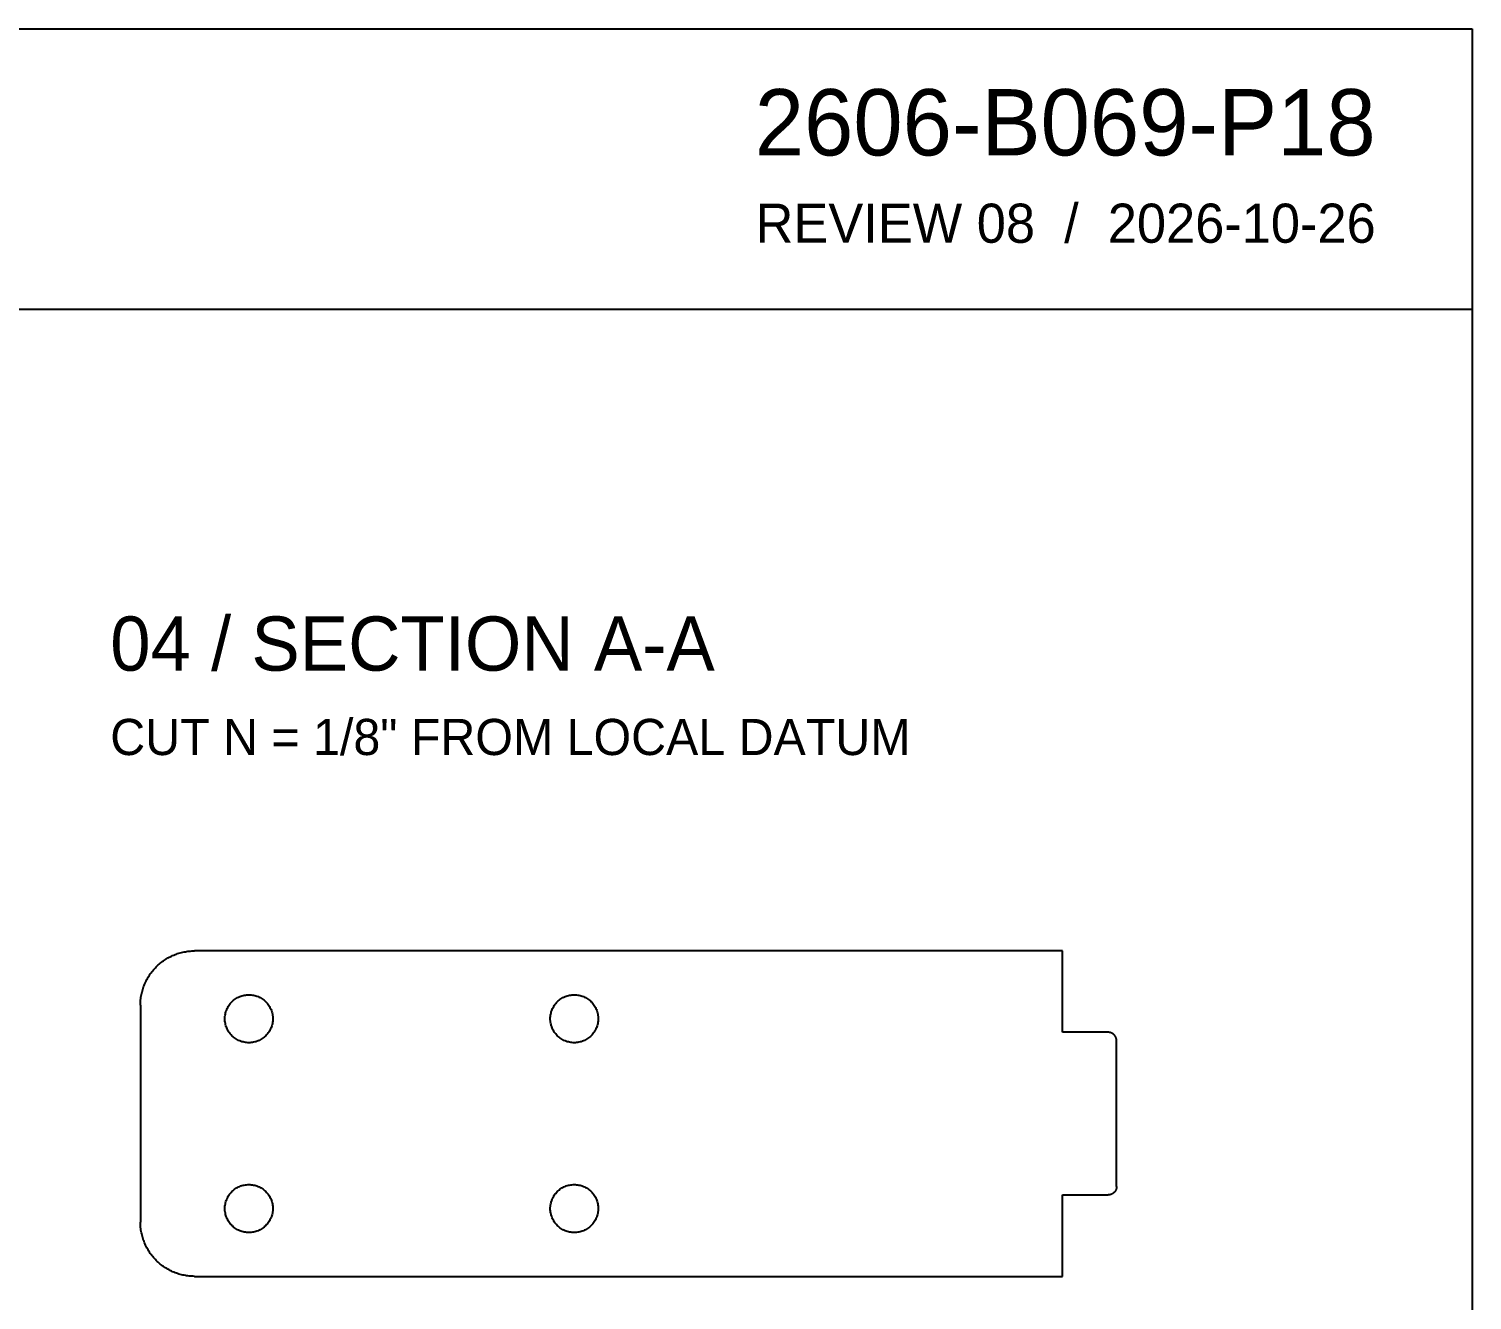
# Model space of a CAD drawing. Header units: inches. Extents: x 0.5 to 33.5, y 0.5 to 21.5.
# Drawn here: x 26.87 to 33.53, y 15.67 to 21.53 of the extents above; entities that cross this region are included whole.
import ezdxf
from ezdxf.enums import TextEntityAlignment as Align

# ---------------------------------------------------------------- set-up
doc = ezdxf.new("R2010")
doc.units = ezdxf.units.IN
doc.header["$MEASUREMENT"] = 0

msp = doc.modelspace()

# ---------------------------------------------------------------- linework, layer by layer
at = {"layer": 'OUTLINE'}
for p, q in [((0.4722, 21.5278), (33.5278, 21.5278)), ((33.5278, 21.5278), (33.5278, 0.4722)), ((0.4722, 20.2361), (33.5278, 20.2361)), ((27.49, 17.2286), (27.4949, 17.2322)), ((27.4949, 17.2322), (27.5, 17.2356)), ((27.5, 17.2356), (27.5051, 17.239)), ((27.5051, 17.239), (27.5104, 17.2422)), ((27.5104, 17.2422), (27.5157, 17.2453)), ((27.5157, 17.2453), (27.521, 17.2483)), ((27.521, 17.2483), (27.5265, 17.2511)), ((27.5265, 17.2511), (27.532, 17.2538)), ((27.532, 17.2538), (27.5376, 17.2563)), ((27.5376, 17.2563), (27.5432, 17.2587)), ((27.5432, 17.2587), (27.5489, 17.261)), ((27.5489, 17.261), (27.5547, 17.2632)), ((27.5547, 17.2632), (27.5605, 17.2652)), ((27.5605, 17.2652), (27.5663, 17.267)), ((27.5663, 17.267), (27.5722, 17.2687)), ((27.5722, 17.2687), (27.5781, 17.2703)), ((27.5781, 17.2703), (27.5841, 17.2717)), ((27.5841, 17.2717), (27.5901, 17.273)), ((27.5901, 17.273), (27.5961, 17.2741)), ((27.5961, 17.2741), (27.6022, 17.2751)), ((27.6022, 17.2751), (27.6083, 17.2759)), ((27.6083, 17.2759), (27.6144, 17.2766)), ((27.6144, 17.2766), (27.6205, 17.2771)), ((27.6205, 17.2771), (27.6266, 17.2775)), ((27.6266, 17.2775), (27.6328, 17.2777)), ((27.6328, 17.2777), (27.6389, 17.2778)), ((31.6389, 17.2778), (27.6389, 17.2778)), ((31.6389, 16.9028), (31.6389, 17.2778)), ((27.4277, 17.1615), (27.431, 17.1667)), ((27.431, 17.1667), (27.4345, 17.1717)), ((27.4345, 17.1717), (27.4381, 17.1767)), ((27.4381, 17.1767), (27.4418, 17.1816)), ((27.4418, 17.1816), (27.4456, 17.1864)), ((27.4456, 17.1864), (27.4496, 17.1911)), ((27.4496, 17.1911), (27.4537, 17.1957)), ((27.4537, 17.1957), (27.4578, 17.2002)), ((27.4578, 17.2002), (27.4621, 17.2046)), ((27.4621, 17.2046), (27.4665, 17.2088)), ((27.4665, 17.2088), (27.471, 17.213)), ((27.471, 17.213), (27.4756, 17.2171)), ((27.4756, 17.2171), (27.4803, 17.221)), ((27.4803, 17.221), (27.4851, 17.2249)), ((27.4851, 17.2249), (27.49, 17.2286)), ((27.3979, 17.0945), (27.3997, 17.1003)), ((27.3997, 17.1003), (27.4015, 17.1062)), ((27.4015, 17.1062), (27.4035, 17.112)), ((27.4035, 17.112), (27.4056, 17.1178)), ((27.4056, 17.1178), (27.4079, 17.1234)), ((27.4079, 17.1234), (27.4103, 17.1291)), ((27.4103, 17.1291), (27.4129, 17.1347)), ((27.4129, 17.1347), (27.4156, 17.1402)), ((27.4156, 17.1402), (27.4184, 17.1456)), ((27.4184, 17.1456), (27.4214, 17.151)), ((27.4214, 17.151), (27.4245, 17.1563)), ((27.4245, 17.1563), (27.4277, 17.1615)), ((27.3889, 17.0278), (27.389, 17.0339)), ((27.389, 17.0339), (27.3892, 17.04)), ((27.3892, 17.04), (27.3896, 17.0462)), ((27.3896, 17.0462), (27.3901, 17.0523)), ((27.3901, 17.0523), (27.3908, 17.0584)), ((27.3908, 17.0584), (27.3916, 17.0645)), ((27.3916, 17.0645), (27.3926, 17.0705)), ((27.3926, 17.0705), (27.3937, 17.0766)), ((27.3937, 17.0766), (27.395, 17.0826)), ((27.395, 17.0826), (27.3964, 17.0885)), ((27.3964, 17.0885), (27.3979, 17.0945)), ((27.8001, 17.0311), (27.8035, 17.0354)), ((27.8035, 17.0354), (27.807, 17.0395)), ((27.807, 17.0395), (27.8108, 17.0434)), ((27.8108, 17.0434), (27.8147, 17.0472)), ((27.8147, 17.0472), (27.8188, 17.0507)), ((27.8188, 17.0507), (27.8231, 17.054)), ((27.8231, 17.054), (27.8275, 17.0572)), ((27.8275, 17.0572), (27.8321, 17.0601)), ((27.8321, 17.0601), (27.8368, 17.0627)), ((27.8368, 17.0627), (27.8416, 17.0652)), ((27.8416, 17.0652), (27.8466, 17.0674)), ((27.8466, 17.0674), (27.8517, 17.0693)), ((27.8517, 17.0693), (27.8568, 17.071)), ((27.8568, 17.071), (27.862, 17.0725)), ((27.862, 17.0725), (27.8673, 17.0737)), ((27.8673, 17.0737), (27.8727, 17.0746)), ((27.8727, 17.0746), (27.8781, 17.0752)), ((27.8781, 17.0752), (27.8835, 17.0756)), ((27.8835, 17.0756), (27.8889, 17.0758)), ((27.8889, 17.0758), (27.8943, 17.0756)), ((27.8943, 17.0756), (27.8997, 17.0752)), ((27.8997, 17.0752), (27.9051, 17.0746)), ((27.9051, 17.0746), (27.9104, 17.0737)), ((27.9104, 17.0737), (27.9157, 17.0725)), ((27.9157, 17.0725), (27.921, 17.071)), ((27.921, 17.071), (27.9261, 17.0693)), ((27.9261, 17.0693), (27.9312, 17.0674)), ((27.9312, 17.0674), (27.9361, 17.0652)), ((27.9361, 17.0652), (27.941, 17.0627)), ((27.941, 17.0627), (27.9457, 17.0601)), ((27.9457, 17.0601), (27.9503, 17.0572)), ((27.9503, 17.0572), (27.9547, 17.054)), ((27.9547, 17.054), (27.959, 17.0507)), ((27.959, 17.0507), (27.9631, 17.0472)), ((27.9631, 17.0472), (27.967, 17.0434)), ((27.967, 17.0434), (27.9708, 17.0395)), ((27.9708, 17.0395), (27.9743, 17.0354)), ((27.9743, 17.0354), (27.9776, 17.0311)), ((29.3001, 17.0311), (29.3035, 17.0354)), ((29.3035, 17.0354), (29.307, 17.0395)), ((29.307, 17.0395), (29.3108, 17.0434)), ((29.3108, 17.0434), (29.3147, 17.0472)), ((29.3147, 17.0472), (29.3188, 17.0507)), ((29.3188, 17.0507), (29.3231, 17.054)), ((29.3231, 17.054), (29.3275, 17.0572)), ((29.3275, 17.0572), (29.3321, 17.0601)), ((29.3321, 17.0601), (29.3368, 17.0627)), ((29.3368, 17.0627), (29.3416, 17.0652)), ((29.3416, 17.0652), (29.3466, 17.0674)), ((29.3466, 17.0674), (29.3517, 17.0693)), ((29.3517, 17.0693), (29.3568, 17.071)), ((29.3568, 17.071), (29.362, 17.0725)), ((29.362, 17.0725), (29.3673, 17.0737)), ((29.3673, 17.0737), (29.3727, 17.0746)), ((29.3727, 17.0746), (29.3781, 17.0752)), ((29.3781, 17.0752), (29.3835, 17.0756)), ((29.3835, 17.0756), (29.3889, 17.0758)), ((29.3889, 17.0758), (29.3943, 17.0756)), ((29.3943, 17.0756), (29.3997, 17.0752)), ((29.3997, 17.0752), (29.4051, 17.0746)), ((29.4051, 17.0746), (29.4104, 17.0737)), ((29.4104, 17.0737), (29.4157, 17.0725)), ((29.4157, 17.0725), (29.421, 17.071)), ((29.421, 17.071), (29.4261, 17.0693)), ((29.4261, 17.0693), (29.4312, 17.0674)), ((29.4312, 17.0674), (29.4361, 17.0652)), ((29.4361, 17.0652), (29.441, 17.0627)), ((29.441, 17.0627), (29.4457, 17.0601)), ((29.4457, 17.0601), (29.4503, 17.0572)), ((29.4503, 17.0572), (29.4547, 17.054)), ((29.4547, 17.054), (29.459, 17.0507)), ((29.459, 17.0507), (29.4631, 17.0472)), ((29.4631, 17.0472), (29.467, 17.0434)), ((29.467, 17.0434), (29.4708, 17.0395)), ((29.4708, 17.0395), (29.4743, 17.0354)), ((29.4743, 17.0354), (29.4776, 17.0311)), ((27.3889, 17.0278), (27.3889, 16.0278)), ((27.7784, 16.9653), (27.7785, 16.9707)), ((27.7785, 16.9599), (27.7784, 16.9653)), ((27.7785, 16.9707), (27.7789, 16.9761)), ((27.7789, 16.9761), (27.7796, 16.9815)), ((27.7796, 16.9815), (27.7805, 16.9868)), ((27.7805, 16.9868), (27.7817, 16.9921)), ((27.7817, 16.9921), (27.7831, 16.9974)), ((27.7831, 16.9974), (27.7848, 17.0025)), ((27.7848, 17.0025), (27.7868, 17.0076)), ((27.7868, 17.0076), (27.789, 17.0125)), ((27.789, 17.0125), (27.7914, 17.0174)), ((27.7914, 17.0174), (27.7941, 17.0221)), ((27.7941, 17.0221), (27.797, 17.0267)), ((27.797, 17.0267), (27.8001, 17.0311)), ((27.9776, 17.0311), (27.9808, 17.0267)), ((27.9808, 17.0267), (27.9837, 17.0221)), ((27.9837, 17.0221), (27.9863, 17.0174)), ((27.9863, 17.0174), (27.9888, 17.0125)), ((27.9888, 17.0125), (27.991, 17.0076)), ((27.991, 17.0076), (27.9929, 17.0025)), ((27.9929, 17.0025), (27.9946, 16.9974)), ((27.9946, 16.9974), (27.9961, 16.9921)), ((27.9961, 16.9921), (27.9973, 16.9868)), ((27.9973, 16.9868), (27.9982, 16.9815)), ((27.9982, 16.9815), (27.9989, 16.9761)), ((27.9989, 16.9761), (27.9993, 16.9707)), ((27.9993, 16.9707), (27.9994, 16.9653)), ((27.9994, 16.9653), (27.9993, 16.9599)), ((29.2784, 16.9653), (29.2785, 16.9707)), ((29.2785, 16.9599), (29.2784, 16.9653)), ((29.2785, 16.9707), (29.2789, 16.9761)), ((29.2789, 16.9761), (29.2796, 16.9815)), ((29.2796, 16.9815), (29.2805, 16.9868)), ((29.2805, 16.9868), (29.2817, 16.9921)), ((29.2817, 16.9921), (29.2831, 16.9974)), ((29.2831, 16.9974), (29.2848, 17.0025)), ((29.2848, 17.0025), (29.2868, 17.0076)), ((29.2868, 17.0076), (29.289, 17.0125)), ((29.289, 17.0125), (29.2914, 17.0174)), ((29.2914, 17.0174), (29.2941, 17.0221)), ((29.2941, 17.0221), (29.297, 17.0267)), ((29.297, 17.0267), (29.3001, 17.0311)), ((29.4776, 17.0311), (29.4808, 17.0267)), ((29.4808, 17.0267), (29.4837, 17.0221)), ((29.4837, 17.0221), (29.4863, 17.0174)), ((29.4863, 17.0174), (29.4888, 17.0125)), ((29.4888, 17.0125), (29.491, 17.0076)), ((29.491, 17.0076), (29.4929, 17.0025)), ((29.4929, 17.0025), (29.4946, 16.9974)), ((29.4946, 16.9974), (29.4961, 16.9921)), ((29.4961, 16.9921), (29.4973, 16.9868)), ((29.4973, 16.9868), (29.4982, 16.9815)), ((29.4982, 16.9815), (29.4989, 16.9761)), ((29.4989, 16.9761), (29.4993, 16.9707)), ((29.4993, 16.9707), (29.4994, 16.9653)), ((29.4994, 16.9653), (29.4993, 16.9599)), ((27.7789, 16.9544), (27.7785, 16.9599)), ((27.7796, 16.9491), (27.7789, 16.9544)), ((27.7805, 16.9437), (27.7796, 16.9491)), ((27.7817, 16.9384), (27.7805, 16.9437)), ((27.7831, 16.9332), (27.7817, 16.9384)), ((27.7848, 16.9281), (27.7831, 16.9332)), ((27.7868, 16.923), (27.7848, 16.9281)), ((27.789, 16.918), (27.7868, 16.923)), ((27.7914, 16.9132), (27.789, 16.918)), ((27.7941, 16.9085), (27.7914, 16.9132)), ((27.797, 16.9039), (27.7941, 16.9085)), ((27.8001, 16.8995), (27.797, 16.9039)), ((27.8035, 16.8952), (27.8001, 16.8995)), ((27.9776, 16.8995), (27.9743, 16.8952)), ((27.9808, 16.9039), (27.9776, 16.8995)), ((27.9837, 16.9085), (27.9808, 16.9039)), ((27.9863, 16.9132), (27.9837, 16.9085)), ((27.9888, 16.918), (27.9863, 16.9132)), ((27.991, 16.923), (27.9888, 16.918)), ((27.9929, 16.9281), (27.991, 16.923)), ((27.9946, 16.9332), (27.9929, 16.9281)), ((27.9961, 16.9384), (27.9946, 16.9332)), ((27.9973, 16.9437), (27.9961, 16.9384)), ((27.9982, 16.9491), (27.9973, 16.9437)), ((27.9989, 16.9544), (27.9982, 16.9491)), ((27.9993, 16.9599), (27.9989, 16.9544)), ((29.2789, 16.9544), (29.2785, 16.9599)), ((29.2796, 16.9491), (29.2789, 16.9544)), ((29.2805, 16.9437), (29.2796, 16.9491)), ((29.2817, 16.9384), (29.2805, 16.9437)), ((29.2831, 16.9332), (29.2817, 16.9384)), ((29.2848, 16.9281), (29.2831, 16.9332)), ((29.2868, 16.923), (29.2848, 16.9281)), ((29.289, 16.918), (29.2868, 16.923)), ((29.2914, 16.9132), (29.289, 16.918)), ((29.2941, 16.9085), (29.2914, 16.9132)), ((29.297, 16.9039), (29.2941, 16.9085)), ((29.3001, 16.8995), (29.297, 16.9039)), ((29.3035, 16.8952), (29.3001, 16.8995)), ((29.4776, 16.8995), (29.4743, 16.8952)), ((29.4808, 16.9039), (29.4776, 16.8995)), ((29.4837, 16.9085), (29.4808, 16.9039)), ((29.4863, 16.9132), (29.4837, 16.9085)), ((29.4888, 16.918), (29.4863, 16.9132)), ((29.491, 16.923), (29.4888, 16.918)), ((29.4929, 16.9281), (29.491, 16.923)), ((29.4946, 16.9332), (29.4929, 16.9281)), ((29.4961, 16.9384), (29.4946, 16.9332)), ((29.4973, 16.9437), (29.4961, 16.9384)), ((29.4982, 16.9491), (29.4973, 16.9437)), ((29.4989, 16.9544), (29.4982, 16.9491)), ((29.4993, 16.9599), (29.4989, 16.9544)), ((31.8495, 16.9028), (31.6389, 16.9028)), ((31.8505, 16.9028), (31.8495, 16.9028)), ((31.8515, 16.9027), (31.8505, 16.9028)), ((31.8524, 16.9027), (31.8515, 16.9027)), ((31.8534, 16.9026), (31.8524, 16.9027)), ((31.8543, 16.9025), (31.8534, 16.9026)), ((31.8553, 16.9024), (31.8543, 16.9025)), ((31.8562, 16.9022), (31.8553, 16.9024)), ((31.8572, 16.902), (31.8562, 16.9022)), ((31.8581, 16.9018), (31.8572, 16.902)), ((31.8591, 16.9016), (31.8581, 16.9018)), ((31.86, 16.9014), (31.8591, 16.9016)), ((31.8609, 16.9011), (31.86, 16.9014)), ((31.8619, 16.9008), (31.8609, 16.9011)), ((31.8628, 16.9005), (31.8619, 16.9008)), ((31.8637, 16.9001), (31.8628, 16.9005)), ((31.8646, 16.8998), (31.8637, 16.9001)), ((31.8655, 16.8994), (31.8646, 16.8998)), ((31.8664, 16.899), (31.8655, 16.8994)), ((31.8672, 16.8986), (31.8664, 16.899)), ((31.8681, 16.8981), (31.8672, 16.8986)), ((27.807, 16.8911), (27.8035, 16.8952)), ((27.8108, 16.8871), (27.807, 16.8911)), ((27.8147, 16.8834), (27.8108, 16.8871)), ((27.8188, 16.8799), (27.8147, 16.8834)), ((27.8231, 16.8765), (27.8188, 16.8799)), ((27.8275, 16.8734), (27.8231, 16.8765)), ((27.8321, 16.8705), (27.8275, 16.8734)), ((27.8368, 16.8678), (27.8321, 16.8705)), ((27.8416, 16.8654), (27.8368, 16.8678)), ((27.8466, 16.8632), (27.8416, 16.8654)), ((27.8517, 16.8612), (27.8466, 16.8632)), ((27.8568, 16.8595), (27.8517, 16.8612)), ((27.862, 16.8581), (27.8568, 16.8595)), ((27.8673, 16.8569), (27.862, 16.8581)), ((27.8727, 16.856), (27.8673, 16.8569)), ((27.8781, 16.8553), (27.8727, 16.856)), ((27.8835, 16.8549), (27.8781, 16.8553)), ((27.8889, 16.8548), (27.8835, 16.8549)), ((27.8943, 16.8549), (27.8889, 16.8548)), ((27.8997, 16.8553), (27.8943, 16.8549)), ((27.9051, 16.856), (27.8997, 16.8553)), ((27.9104, 16.8569), (27.9051, 16.856)), ((27.9157, 16.8581), (27.9104, 16.8569)), ((27.921, 16.8595), (27.9157, 16.8581)), ((27.9261, 16.8612), (27.921, 16.8595)), ((27.9312, 16.8632), (27.9261, 16.8612)), ((27.9361, 16.8654), (27.9312, 16.8632)), ((27.941, 16.8678), (27.9361, 16.8654)), ((27.9457, 16.8705), (27.941, 16.8678)), ((27.9503, 16.8734), (27.9457, 16.8705)), ((27.9547, 16.8765), (27.9503, 16.8734)), ((27.959, 16.8799), (27.9547, 16.8765)), ((27.9631, 16.8834), (27.959, 16.8799)), ((27.967, 16.8871), (27.9631, 16.8834)), ((27.9708, 16.8911), (27.967, 16.8871)), ((27.9743, 16.8952), (27.9708, 16.8911)), ((29.307, 16.8911), (29.3035, 16.8952)), ((29.3108, 16.8871), (29.307, 16.8911)), ((29.3147, 16.8834), (29.3108, 16.8871)), ((29.3188, 16.8799), (29.3147, 16.8834)), ((29.3231, 16.8765), (29.3188, 16.8799)), ((29.3275, 16.8734), (29.3231, 16.8765)), ((29.3321, 16.8705), (29.3275, 16.8734)), ((29.3368, 16.8678), (29.3321, 16.8705)), ((29.3416, 16.8654), (29.3368, 16.8678)), ((29.3466, 16.8632), (29.3416, 16.8654)), ((29.3517, 16.8612), (29.3466, 16.8632)), ((29.3568, 16.8595), (29.3517, 16.8612)), ((29.362, 16.8581), (29.3568, 16.8595)), ((29.3673, 16.8569), (29.362, 16.8581)), ((29.3727, 16.856), (29.3673, 16.8569)), ((29.3781, 16.8553), (29.3727, 16.856)), ((29.3835, 16.8549), (29.3781, 16.8553)), ((29.3889, 16.8548), (29.3835, 16.8549)), ((29.3943, 16.8549), (29.3889, 16.8548)), ((29.3997, 16.8553), (29.3943, 16.8549)), ((29.4051, 16.856), (29.3997, 16.8553)), ((29.4104, 16.8569), (29.4051, 16.856)), ((29.4157, 16.8581), (29.4104, 16.8569)), ((29.421, 16.8595), (29.4157, 16.8581)), ((29.4261, 16.8612), (29.421, 16.8595)), ((29.4312, 16.8632), (29.4261, 16.8612)), ((29.4361, 16.8654), (29.4312, 16.8632)), ((29.441, 16.8678), (29.4361, 16.8654)), ((29.4457, 16.8705), (29.441, 16.8678)), ((29.4503, 16.8734), (29.4457, 16.8705)), ((29.4547, 16.8765), (29.4503, 16.8734)), ((29.459, 16.8799), (29.4547, 16.8765)), ((29.4631, 16.8834), (29.459, 16.8799)), ((29.467, 16.8871), (29.4631, 16.8834)), ((29.4708, 16.8911), (29.467, 16.8871)), ((29.4743, 16.8952), (29.4708, 16.8911)), ((31.8689, 16.8977), (31.8681, 16.8981)), ((31.8698, 16.8972), (31.8689, 16.8977)), ((31.8706, 16.8967), (31.8698, 16.8972)), ((31.8714, 16.8961), (31.8706, 16.8967)), ((31.8722, 16.8956), (31.8714, 16.8961)), ((31.873, 16.895), (31.8722, 16.8956)), ((31.8737, 16.8944), (31.873, 16.895)), ((31.8745, 16.8938), (31.8737, 16.8944)), ((31.8752, 16.8932), (31.8745, 16.8938)), ((31.876, 16.8926), (31.8752, 16.8932)), ((31.8767, 16.8919), (31.876, 16.8926)), ((31.8774, 16.8912), (31.8767, 16.8919)), ((31.878, 16.8906), (31.8774, 16.8912)), ((31.8787, 16.8898), (31.878, 16.8906)), ((31.8793, 16.8891), (31.8787, 16.8898)), ((31.88, 16.8884), (31.8793, 16.8891)), ((31.8806, 16.8876), (31.88, 16.8884)), ((31.8811, 16.8869), (31.8806, 16.8876)), ((31.8817, 16.8861), (31.8811, 16.8869)), ((31.8823, 16.8853), (31.8817, 16.8861)), ((31.8828, 16.8845), (31.8823, 16.8853)), ((31.8833, 16.8836), (31.8828, 16.8845)), ((31.8838, 16.8828), (31.8833, 16.8836)), ((31.8842, 16.882), (31.8838, 16.8828)), ((31.8847, 16.8811), (31.8842, 16.882)), ((31.8851, 16.8802), (31.8847, 16.8811)), ((31.8855, 16.8794), (31.8851, 16.8802)), ((31.8859, 16.8785), (31.8855, 16.8794)), ((31.8863, 16.8776), (31.8859, 16.8785)), ((31.8866, 16.8767), (31.8863, 16.8776)), ((31.8869, 16.8758), (31.8866, 16.8767)), ((31.8872, 16.8748), (31.8869, 16.8758)), ((31.8875, 16.8739), (31.8872, 16.8748)), ((31.8877, 16.873), (31.8875, 16.8739)), ((31.8879, 16.872), (31.8877, 16.873)), ((31.8881, 16.8711), (31.8879, 16.872)), ((31.8883, 16.8701), (31.8881, 16.8711)), ((31.8885, 16.8692), (31.8883, 16.8701)), ((31.8886, 16.8682), (31.8885, 16.8692)), ((31.8887, 16.8673), (31.8886, 16.8682)), ((31.8888, 16.8663), (31.8887, 16.8673)), ((31.8888, 16.8653), (31.8888, 16.8663)), ((31.8889, 16.8644), (31.8888, 16.8653)), ((31.8889, 16.8634), (31.8889, 16.8644)), ((31.8889, 16.1921), (31.8889, 16.8634)), ((27.807, 16.1645), (27.8108, 16.1684)), ((27.8108, 16.1684), (27.8147, 16.1722)), ((27.8147, 16.1722), (27.8188, 16.1757)), ((27.8188, 16.1757), (27.8231, 16.179)), ((27.8231, 16.179), (27.8275, 16.1822)), ((27.8275, 16.1822), (27.8321, 16.1851)), ((27.8321, 16.1851), (27.8368, 16.1877)), ((27.8368, 16.1877), (27.8416, 16.1902)), ((27.8416, 16.1902), (27.8466, 16.1924)), ((27.8466, 16.1924), (27.8517, 16.1943)), ((27.8517, 16.1943), (27.8568, 16.196)), ((27.8568, 16.196), (27.862, 16.1975)), ((27.862, 16.1975), (27.8673, 16.1987)), ((27.8673, 16.1987), (27.8727, 16.1996)), ((27.8727, 16.1996), (27.8781, 16.2002)), ((27.8781, 16.2002), (27.8835, 16.2006)), ((27.8835, 16.2006), (27.8889, 16.2008)), ((27.8889, 16.2008), (27.8943, 16.2006)), ((27.8943, 16.2006), (27.8997, 16.2002)), ((27.8997, 16.2002), (27.9051, 16.1996)), ((27.9051, 16.1996), (27.9104, 16.1987)), ((27.9104, 16.1987), (27.9157, 16.1975)), ((27.9157, 16.1975), (27.921, 16.196)), ((27.921, 16.196), (27.9261, 16.1943)), ((27.9261, 16.1943), (27.9312, 16.1924)), ((27.9312, 16.1924), (27.9361, 16.1902)), ((27.9361, 16.1902), (27.941, 16.1877)), ((27.941, 16.1877), (27.9457, 16.1851)), ((27.9457, 16.1851), (27.9503, 16.1822)), ((27.9503, 16.1822), (27.9547, 16.179)), ((27.9547, 16.179), (27.959, 16.1757)), ((27.959, 16.1757), (27.9631, 16.1722)), ((27.9631, 16.1722), (27.967, 16.1684)), ((27.967, 16.1684), (27.9708, 16.1645)), ((29.307, 16.1645), (29.3108, 16.1684)), ((29.3108, 16.1684), (29.3147, 16.1722)), ((29.3147, 16.1722), (29.3188, 16.1757)), ((29.3188, 16.1757), (29.3231, 16.179)), ((29.3231, 16.179), (29.3275, 16.1822)), ((29.3275, 16.1822), (29.3321, 16.1851)), ((29.3321, 16.1851), (29.3368, 16.1877)), ((29.3368, 16.1877), (29.3416, 16.1902)), ((29.3416, 16.1902), (29.3466, 16.1924)), ((29.3466, 16.1924), (29.3517, 16.1943)), ((29.3517, 16.1943), (29.3568, 16.196)), ((29.3568, 16.196), (29.362, 16.1975)), ((29.362, 16.1975), (29.3673, 16.1987)), ((29.3673, 16.1987), (29.3727, 16.1996)), ((29.3727, 16.1996), (29.3781, 16.2002)), ((29.3781, 16.2002), (29.3835, 16.2006)), ((29.3835, 16.2006), (29.3889, 16.2008)), ((29.3889, 16.2008), (29.3943, 16.2006)), ((29.3943, 16.2006), (29.3997, 16.2002)), ((29.3997, 16.2002), (29.4051, 16.1996)), ((29.4051, 16.1996), (29.4104, 16.1987)), ((29.4104, 16.1987), (29.4157, 16.1975)), ((29.4157, 16.1975), (29.421, 16.196)), ((29.421, 16.196), (29.4261, 16.1943)), ((29.4261, 16.1943), (29.4312, 16.1924)), ((29.4312, 16.1924), (29.4361, 16.1902)), ((29.4361, 16.1902), (29.441, 16.1877)), ((29.441, 16.1877), (29.4457, 16.1851)), ((29.4457, 16.1851), (29.4503, 16.1822)), ((29.4503, 16.1822), (29.4547, 16.179)), ((29.4547, 16.179), (29.459, 16.1757)), ((29.459, 16.1757), (29.4631, 16.1722)), ((29.4631, 16.1722), (29.467, 16.1684)), ((29.467, 16.1684), (29.4708, 16.1645)), ((31.88, 16.1672), (31.8793, 16.1664)), ((31.8806, 16.1679), (31.88, 16.1672)), ((31.8811, 16.1687), (31.8806, 16.1679)), ((31.8817, 16.1695), (31.8811, 16.1687)), ((31.8823, 16.1703), (31.8817, 16.1695)), ((31.8828, 16.1711), (31.8823, 16.1703)), ((31.8833, 16.1719), (31.8828, 16.1711)), ((31.8838, 16.1727), (31.8833, 16.1719)), ((31.8842, 16.1736), (31.8838, 16.1727)), ((31.8847, 16.1744), (31.8842, 16.1736)), ((31.8851, 16.1753), (31.8847, 16.1744)), ((31.8855, 16.1762), (31.8851, 16.1753)), ((31.8859, 16.1771), (31.8855, 16.1762)), ((31.8863, 16.178), (31.8859, 16.1771)), ((31.8866, 16.1789), (31.8863, 16.178)), ((31.8869, 16.1798), (31.8866, 16.1789)), ((31.8872, 16.1807), (31.8869, 16.1798)), ((31.8875, 16.1816), (31.8872, 16.1807)), ((31.8877, 16.1826), (31.8875, 16.1816)), ((31.8879, 16.1835), (31.8877, 16.1826)), ((31.8881, 16.1845), (31.8879, 16.1835)), ((31.8883, 16.1854), (31.8881, 16.1845)), ((31.8885, 16.1864), (31.8883, 16.1854)), ((31.8886, 16.1873), (31.8885, 16.1864)), ((31.8887, 16.1883), (31.8886, 16.1873)), ((31.8888, 16.1893), (31.8887, 16.1883)), ((31.8889, 16.1912), (31.8888, 16.1902)), ((31.8888, 16.1902), (31.8888, 16.1893)), ((31.8889, 16.1921), (31.8889, 16.1912)), ((27.7785, 16.0957), (27.7789, 16.1011)), ((27.7789, 16.1011), (27.7796, 16.1065)), ((27.7796, 16.1065), (27.7805, 16.1118)), ((27.7805, 16.1118), (27.7817, 16.1171)), ((27.7817, 16.1171), (27.7831, 16.1224)), ((27.7831, 16.1224), (27.7848, 16.1275)), ((27.7848, 16.1275), (27.7868, 16.1326)), ((27.7868, 16.1326), (27.789, 16.1375)), ((27.789, 16.1375), (27.7914, 16.1424)), ((27.7914, 16.1424), (27.7941, 16.1471)), ((27.7941, 16.1471), (27.797, 16.1517)), ((27.797, 16.1517), (27.8001, 16.1561)), ((27.8001, 16.1561), (27.8035, 16.1604)), ((27.8035, 16.1604), (27.807, 16.1645)), ((27.9708, 16.1645), (27.9743, 16.1604)), ((27.9743, 16.1604), (27.9776, 16.1561)), ((27.9776, 16.1561), (27.9808, 16.1517)), ((27.9808, 16.1517), (27.9837, 16.1471)), ((27.9837, 16.1471), (27.9863, 16.1424)), ((27.9863, 16.1424), (27.9888, 16.1375)), ((27.9888, 16.1375), (27.991, 16.1326)), ((27.991, 16.1326), (27.9929, 16.1275)), ((27.9929, 16.1275), (27.9946, 16.1224)), ((27.9946, 16.1224), (27.9961, 16.1171)), ((27.9961, 16.1171), (27.9973, 16.1118)), ((27.9973, 16.1118), (27.9982, 16.1065)), ((27.9982, 16.1065), (27.9989, 16.1011)), ((27.9989, 16.1011), (27.9993, 16.0957)), ((29.2785, 16.0957), (29.2789, 16.1011)), ((29.2789, 16.1011), (29.2796, 16.1065)), ((29.2796, 16.1065), (29.2805, 16.1118)), ((29.2805, 16.1118), (29.2817, 16.1171)), ((29.2817, 16.1171), (29.2831, 16.1224)), ((29.2831, 16.1224), (29.2848, 16.1275)), ((29.2848, 16.1275), (29.2868, 16.1326)), ((29.2868, 16.1326), (29.289, 16.1375)), ((29.289, 16.1375), (29.2914, 16.1424)), ((29.2914, 16.1424), (29.2941, 16.1471)), ((29.2941, 16.1471), (29.297, 16.1517)), ((29.297, 16.1517), (29.3001, 16.1561)), ((29.3001, 16.1561), (29.3035, 16.1604)), ((29.3035, 16.1604), (29.307, 16.1645)), ((29.4708, 16.1645), (29.4743, 16.1604)), ((29.4743, 16.1604), (29.4776, 16.1561)), ((29.4776, 16.1561), (29.4808, 16.1517)), ((29.4808, 16.1517), (29.4837, 16.1471)), ((29.4837, 16.1471), (29.4863, 16.1424)), ((29.4863, 16.1424), (29.4888, 16.1375)), ((29.4888, 16.1375), (29.491, 16.1326)), ((29.491, 16.1326), (29.4929, 16.1275)), ((29.4929, 16.1275), (29.4946, 16.1224)), ((29.4946, 16.1224), (29.4961, 16.1171)), ((29.4961, 16.1171), (29.4973, 16.1118)), ((29.4973, 16.1118), (29.4982, 16.1065)), ((29.4982, 16.1065), (29.4989, 16.1011)), ((29.4989, 16.1011), (29.4993, 16.0957)), ((31.6389, 16.1528), (31.8495, 16.1528)), ((31.6389, 15.7778), (31.6389, 16.1528)), ((31.8505, 16.1528), (31.8495, 16.1528)), ((31.8515, 16.1528), (31.8505, 16.1528)), ((31.8524, 16.1529), (31.8515, 16.1528)), ((31.8534, 16.153), (31.8524, 16.1529)), ((31.8543, 16.1531), (31.8534, 16.153)), ((31.8553, 16.1532), (31.8543, 16.1531)), ((31.8562, 16.1534), (31.8553, 16.1532)), ((31.8572, 16.1535), (31.8562, 16.1534)), ((31.8581, 16.1537), (31.8572, 16.1535)), ((31.8591, 16.154), (31.8581, 16.1537)), ((31.86, 16.1542), (31.8591, 16.154)), ((31.8609, 16.1545), (31.86, 16.1542)), ((31.8619, 16.1548), (31.8609, 16.1545)), ((31.8628, 16.1551), (31.8619, 16.1548)), ((31.8637, 16.1554), (31.8628, 16.1551)), ((31.8646, 16.1558), (31.8637, 16.1554)), ((31.8655, 16.1562), (31.8646, 16.1558)), ((31.8664, 16.1566), (31.8655, 16.1562)), ((31.8672, 16.157), (31.8664, 16.1566)), ((31.8681, 16.1574), (31.8672, 16.157)), ((31.8689, 16.1579), (31.8681, 16.1574)), ((31.8698, 16.1584), (31.8689, 16.1579)), ((31.8706, 16.1589), (31.8698, 16.1584)), ((31.8714, 16.1594), (31.8706, 16.1589)), ((31.8722, 16.16), (31.8714, 16.1594)), ((31.873, 16.1605), (31.8722, 16.16)), ((31.8737, 16.1611), (31.873, 16.1605)), ((31.8745, 16.1617), (31.8737, 16.1611)), ((31.8752, 16.1623), (31.8745, 16.1617)), ((31.876, 16.163), (31.8752, 16.1623)), ((31.8767, 16.1636), (31.876, 16.163)), ((31.8774, 16.1643), (31.8767, 16.1636)), ((31.878, 16.165), (31.8774, 16.1643)), ((31.8787, 16.1657), (31.878, 16.165)), ((31.8793, 16.1664), (31.8787, 16.1657)), ((27.7784, 16.0903), (27.7785, 16.0957)), ((27.7785, 16.0849), (27.7784, 16.0903)), ((27.7789, 16.0794), (27.7785, 16.0849)), ((27.7796, 16.0741), (27.7789, 16.0794)), ((27.7805, 16.0687), (27.7796, 16.0741)), ((27.7817, 16.0634), (27.7805, 16.0687)), ((27.7831, 16.0582), (27.7817, 16.0634)), ((27.7848, 16.0531), (27.7831, 16.0582)), ((27.7868, 16.048), (27.7848, 16.0531)), ((27.789, 16.043), (27.7868, 16.048)), ((27.7914, 16.0382), (27.789, 16.043)), ((27.7941, 16.0335), (27.7914, 16.0382)), ((27.9863, 16.0382), (27.9837, 16.0335)), ((27.9888, 16.043), (27.9863, 16.0382)), ((27.991, 16.048), (27.9888, 16.043)), ((27.9929, 16.0531), (27.991, 16.048)), ((27.9946, 16.0582), (27.9929, 16.0531)), ((27.9961, 16.0634), (27.9946, 16.0582)), ((27.9973, 16.0687), (27.9961, 16.0634)), ((27.9982, 16.0741), (27.9973, 16.0687)), ((27.9989, 16.0794), (27.9982, 16.0741)), ((27.9993, 16.0849), (27.9989, 16.0794)), ((27.9993, 16.0957), (27.9994, 16.0903)), ((27.9994, 16.0903), (27.9993, 16.0849)), ((29.2784, 16.0903), (29.2785, 16.0957)), ((29.2785, 16.0849), (29.2784, 16.0903)), ((29.2789, 16.0794), (29.2785, 16.0849)), ((29.2796, 16.0741), (29.2789, 16.0794)), ((29.2805, 16.0687), (29.2796, 16.0741)), ((29.2817, 16.0634), (29.2805, 16.0687)), ((29.2831, 16.0582), (29.2817, 16.0634)), ((29.2848, 16.0531), (29.2831, 16.0582)), ((29.2868, 16.048), (29.2848, 16.0531)), ((29.289, 16.043), (29.2868, 16.048)), ((29.2914, 16.0382), (29.289, 16.043)), ((29.2941, 16.0335), (29.2914, 16.0382)), ((29.4863, 16.0382), (29.4837, 16.0335)), ((29.4888, 16.043), (29.4863, 16.0382)), ((29.491, 16.048), (29.4888, 16.043)), ((29.4929, 16.0531), (29.491, 16.048)), ((29.4946, 16.0582), (29.4929, 16.0531)), ((29.4961, 16.0634), (29.4946, 16.0582)), ((29.4973, 16.0687), (29.4961, 16.0634)), ((29.4982, 16.0741), (29.4973, 16.0687)), ((29.4989, 16.0794), (29.4982, 16.0741)), ((29.4993, 16.0849), (29.4989, 16.0794)), ((29.4993, 16.0957), (29.4994, 16.0903)), ((29.4994, 16.0903), (29.4993, 16.0849)), ((27.389, 16.0216), (27.3889, 16.0278)), ((27.3892, 16.0155), (27.389, 16.0216)), ((27.3896, 16.0094), (27.3892, 16.0155)), ((27.3901, 16.0033), (27.3896, 16.0094)), ((27.3908, 15.9972), (27.3901, 16.0033)), ((27.3916, 15.9911), (27.3908, 15.9972)), ((27.3926, 15.985), (27.3916, 15.9911)), ((27.3937, 15.979), (27.3926, 15.985)), ((27.395, 15.973), (27.3937, 15.979)), ((27.3964, 15.967), (27.395, 15.973)), ((27.797, 16.0289), (27.7941, 16.0335)), ((27.8001, 16.0245), (27.797, 16.0289)), ((27.8035, 16.0202), (27.8001, 16.0245)), ((27.807, 16.0161), (27.8035, 16.0202)), ((27.8108, 16.0121), (27.807, 16.0161)), ((27.8147, 16.0084), (27.8108, 16.0121)), ((27.8188, 16.0049), (27.8147, 16.0084)), ((27.8231, 16.0015), (27.8188, 16.0049)), ((27.8275, 15.9984), (27.8231, 16.0015)), ((27.8321, 15.9955), (27.8275, 15.9984)), ((27.8368, 15.9928), (27.8321, 15.9955)), ((27.8416, 15.9904), (27.8368, 15.9928)), ((27.8466, 15.9882), (27.8416, 15.9904)), ((27.8517, 15.9862), (27.8466, 15.9882)), ((27.8568, 15.9845), (27.8517, 15.9862)), ((27.862, 15.9831), (27.8568, 15.9845)), ((27.8673, 15.9819), (27.862, 15.9831)), ((27.8727, 15.981), (27.8673, 15.9819)), ((27.8781, 15.9803), (27.8727, 15.981)), ((27.8835, 15.9799), (27.8781, 15.9803)), ((27.8889, 15.9798), (27.8835, 15.9799)), ((27.8943, 15.9799), (27.8889, 15.9798)), ((27.8997, 15.9803), (27.8943, 15.9799)), ((27.9051, 15.981), (27.8997, 15.9803)), ((27.9104, 15.9819), (27.9051, 15.981)), ((27.9157, 15.9831), (27.9104, 15.9819)), ((27.921, 15.9845), (27.9157, 15.9831)), ((27.9261, 15.9862), (27.921, 15.9845)), ((27.9312, 15.9882), (27.9261, 15.9862)), ((27.9361, 15.9904), (27.9312, 15.9882)), ((27.941, 15.9928), (27.9361, 15.9904)), ((27.9457, 15.9955), (27.941, 15.9928)), ((27.9503, 15.9984), (27.9457, 15.9955)), ((27.9547, 16.0015), (27.9503, 15.9984)), ((27.959, 16.0049), (27.9547, 16.0015)), ((27.9631, 16.0084), (27.959, 16.0049)), ((27.967, 16.0121), (27.9631, 16.0084)), ((27.9708, 16.0161), (27.967, 16.0121)), ((27.9743, 16.0202), (27.9708, 16.0161)), ((27.9776, 16.0245), (27.9743, 16.0202)), ((27.9808, 16.0289), (27.9776, 16.0245)), ((27.9837, 16.0335), (27.9808, 16.0289)), ((29.297, 16.0289), (29.2941, 16.0335)), ((29.3001, 16.0245), (29.297, 16.0289)), ((29.3035, 16.0202), (29.3001, 16.0245)), ((29.307, 16.0161), (29.3035, 16.0202)), ((29.3108, 16.0121), (29.307, 16.0161)), ((29.3147, 16.0084), (29.3108, 16.0121)), ((29.3188, 16.0049), (29.3147, 16.0084)), ((29.3231, 16.0015), (29.3188, 16.0049)), ((29.3275, 15.9984), (29.3231, 16.0015)), ((29.3321, 15.9955), (29.3275, 15.9984)), ((29.3368, 15.9928), (29.3321, 15.9955)), ((29.3416, 15.9904), (29.3368, 15.9928)), ((29.3466, 15.9882), (29.3416, 15.9904)), ((29.3517, 15.9862), (29.3466, 15.9882)), ((29.3568, 15.9845), (29.3517, 15.9862)), ((29.362, 15.9831), (29.3568, 15.9845)), ((29.3673, 15.9819), (29.362, 15.9831)), ((29.3727, 15.981), (29.3673, 15.9819)), ((29.3781, 15.9803), (29.3727, 15.981)), ((29.3835, 15.9799), (29.3781, 15.9803)), ((29.3889, 15.9798), (29.3835, 15.9799)), ((29.3943, 15.9799), (29.3889, 15.9798)), ((29.3997, 15.9803), (29.3943, 15.9799)), ((29.4051, 15.981), (29.3997, 15.9803)), ((29.4104, 15.9819), (29.4051, 15.981)), ((29.4157, 15.9831), (29.4104, 15.9819)), ((29.421, 15.9845), (29.4157, 15.9831)), ((29.4261, 15.9862), (29.421, 15.9845)), ((29.4312, 15.9882), (29.4261, 15.9862)), ((29.4361, 15.9904), (29.4312, 15.9882)), ((29.441, 15.9928), (29.4361, 15.9904)), ((29.4457, 15.9955), (29.441, 15.9928)), ((29.4503, 15.9984), (29.4457, 15.9955)), ((29.4547, 16.0015), (29.4503, 15.9984)), ((29.459, 16.0049), (29.4547, 16.0015)), ((29.4631, 16.0084), (29.459, 16.0049)), ((29.467, 16.0121), (29.4631, 16.0084)), ((29.4708, 16.0161), (29.467, 16.0121)), ((29.4743, 16.0202), (29.4708, 16.0161)), ((29.4776, 16.0245), (29.4743, 16.0202)), ((29.4808, 16.0289), (29.4776, 16.0245)), ((29.4837, 16.0335), (29.4808, 16.0289)), ((27.3979, 15.9611), (27.3964, 15.967)), ((27.3997, 15.9552), (27.3979, 15.9611)), ((27.4015, 15.9494), (27.3997, 15.9552)), ((27.4035, 15.9436), (27.4015, 15.9494)), ((27.4056, 15.9378), (27.4035, 15.9436)), ((27.4079, 15.9321), (27.4056, 15.9378)), ((27.4103, 15.9265), (27.4079, 15.9321)), ((27.4129, 15.9209), (27.4103, 15.9265)), ((27.4156, 15.9154), (27.4129, 15.9209)), ((27.4184, 15.9099), (27.4156, 15.9154)), ((27.4214, 15.9046), (27.4184, 15.9099)), ((27.4245, 15.8993), (27.4214, 15.9046)), ((27.4277, 15.894), (27.4245, 15.8993)), ((27.431, 15.8889), (27.4277, 15.894)), ((27.4345, 15.8838), (27.431, 15.8889)), ((27.4381, 15.8789), (27.4345, 15.8838)), ((27.4418, 15.874), (27.4381, 15.8789)), ((27.4456, 15.8692), (27.4418, 15.874)), ((27.4496, 15.8645), (27.4456, 15.8692)), ((27.4537, 15.8599), (27.4496, 15.8645)), ((27.4578, 15.8554), (27.4537, 15.8599)), ((27.4621, 15.851), (27.4578, 15.8554)), ((27.4665, 15.8467), (27.4621, 15.851)), ((27.471, 15.8425), (27.4665, 15.8467)), ((27.4756, 15.8385), (27.471, 15.8425)), ((27.4803, 15.8345), (27.4756, 15.8385)), ((27.4851, 15.8307), (27.4803, 15.8345)), ((27.49, 15.827), (27.4851, 15.8307)), ((27.4949, 15.8234), (27.49, 15.827)), ((27.5, 15.8199), (27.4949, 15.8234)), ((27.5051, 15.8166), (27.5, 15.8199)), ((27.5104, 15.8133), (27.5051, 15.8166)), ((27.5157, 15.8103), (27.5104, 15.8133)), ((27.521, 15.8073), (27.5157, 15.8103)), ((27.5265, 15.8045), (27.521, 15.8073)), ((27.532, 15.8018), (27.5265, 15.8045)), ((27.5376, 15.7992), (27.532, 15.8018)), ((27.5432, 15.7968), (27.5376, 15.7992)), ((27.5489, 15.7945), (27.5432, 15.7968)), ((27.5547, 15.7924), (27.5489, 15.7945)), ((27.5605, 15.7904), (27.5547, 15.7924)), ((27.5663, 15.7885), (27.5605, 15.7904)), ((27.5722, 15.7868), (27.5663, 15.7885)), ((27.5781, 15.7853), (27.5722, 15.7868)), ((27.5841, 15.7839), (27.5781, 15.7853)), ((27.5901, 15.7826), (27.5841, 15.7839)), ((27.5961, 15.7815), (27.5901, 15.7826)), ((27.6022, 15.7805), (27.5961, 15.7815)), ((27.6083, 15.7797), (27.6022, 15.7805)), ((27.6144, 15.779), (27.6083, 15.7797)), ((27.6205, 15.7785), (27.6144, 15.779)), ((27.6266, 15.7781), (27.6205, 15.7785)), ((27.6328, 15.7779), (27.6266, 15.7781)), ((27.6389, 15.7778), (27.6328, 15.7779)), ((27.6389, 15.7778), (31.6389, 15.7778))]:
    msp.add_line(p, q, dxfattribs=at)

# ---------------------------------------------------------------- texts
at = {"layer": 'ANNOTATION'}
for s, height, p in [('2606-B069-P18', 0.305556, (33.0833, 20.9444)), ('REVIEW 08  /  2026-10-26', 0.180556, (33.0833, 20.5417))]:
    msp.add_text(s, height=height, dxfattribs=at).set_placement(p, align=Align.RIGHT)
for s, height, p in [('04 / SECTION A-A', 0.25, (27.25, 18.5694)), ('CUT N = 1/8" FROM LOCAL DATUM', 0.166667, (27.25, 18.1806))]:
    msp.add_text(s, height=height, dxfattribs=at).set_placement(p)

doc.saveas('drawing.dxf')
